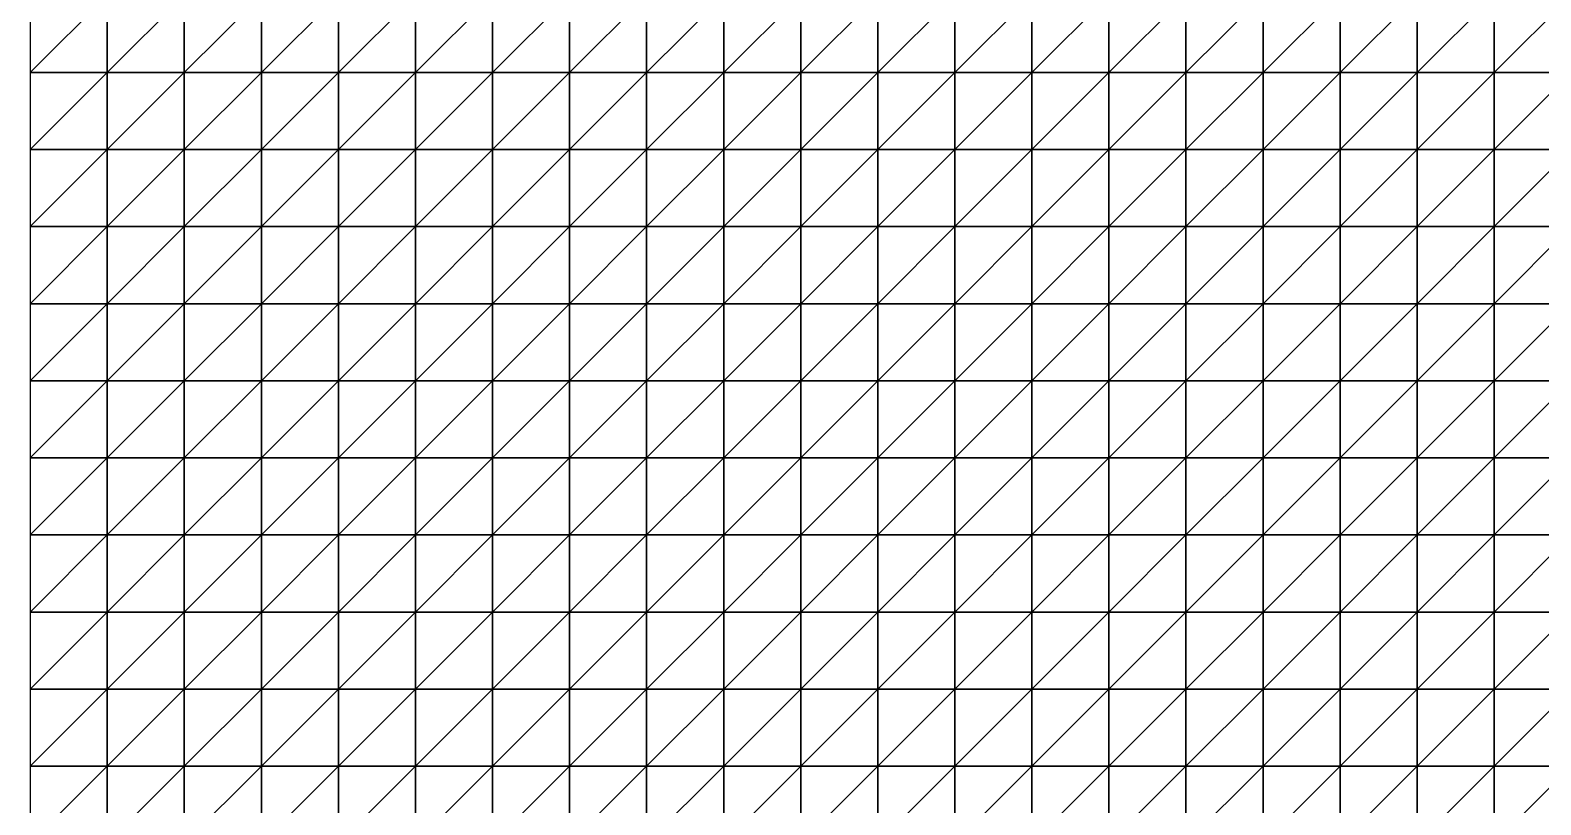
# Model space of a CAD drawing. Header units: metres. Extents: x 351000 to 353000, y 7455000 to 7457000.
# Drawn here: x 351000 to 351490.1, y 7455987.5 to 7456238.7 of the extents above; entities that cross this region are included whole.
import ezdxf

# ---------------------------------------------------------------- set-up
doc = ezdxf.new("R2010")
doc.units = ezdxf.units.M

msp = doc.modelspace()

# ---------------------------------------------------------------- linework, layer by layer
at = {"layer": 'BASE_OF_OXIDE_BOX'}
for points in [[(351000, 7456225, 1174.27), (351025, 7456225, 1176.06), (351025, 7456250, 1171.37)], [(351000, 7456225, 1174.27), (351025, 7456250, 1171.37), (351000, 7456250, 1169.39)], [(351025, 7456225, 1176.06), (351050, 7456225, 1173.24), (351050, 7456250, 1168.58)], [(351025, 7456225, 1176.06), (351050, 7456250, 1168.58), (351025, 7456250, 1171.37)], [(351050, 7456225, 1173.24), (351075, 7456225, 1166.73), (351075, 7456250, 1162.82)], [(351050, 7456225, 1173.24), (351075, 7456250, 1162.82), (351050, 7456250, 1168.58)], [(351075, 7456225, 1166.73), (351100, 7456225, 1159.13), (351100, 7456250, 1156.54)], [(351075, 7456225, 1166.73), (351100, 7456250, 1156.54), (351075, 7456250, 1162.82)], [(351100, 7456225, 1159.13), (351125, 7456225, 1153.71), (351125, 7456250, 1152.63)], [(351100, 7456225, 1159.13), (351125, 7456250, 1152.63), (351100, 7456250, 1156.54)], [(351125, 7456225, 1153.71), (351150, 7456225, 1153.06), (351150, 7456250, 1153.24)], [(351125, 7456225, 1153.71), (351150, 7456250, 1153.24), (351125, 7456250, 1152.63)], [(351150, 7456225, 1153.06), (351175, 7456225, 1158.03), (351175, 7456250, 1158.88)], [(351150, 7456225, 1153.06), (351175, 7456250, 1158.88), (351150, 7456250, 1153.24)], [(351175, 7456225, 1158.03), (351200, 7456225, 1167.42), (351200, 7456250, 1168.32)], [(351175, 7456225, 1158.03), (351200, 7456250, 1168.32), (351175, 7456250, 1158.88)], [(351200, 7456225, 1167.42), (351225, 7456225, 1178.56), (351225, 7456250, 1179.24)], [(351200, 7456225, 1167.42), (351225, 7456250, 1179.24), (351200, 7456250, 1168.32)], [(351225, 7456225, 1178.56), (351250, 7456225, 1188.48), (351250, 7456250, 1189.16)], [(351225, 7456225, 1178.56), (351250, 7456250, 1189.16), (351225, 7456250, 1179.24)], [(351250, 7456225, 1188.48), (351275, 7456225, 1195.16), (351275, 7456250, 1196.49)], [(351250, 7456225, 1188.48), (351275, 7456250, 1196.49), (351250, 7456250, 1189.16)], [(351275, 7456225, 1195.16), (351300, 7456225, 1197.93), (351300, 7456250, 1200.87)], [(351275, 7456225, 1195.16), (351300, 7456250, 1200.87), (351275, 7456250, 1196.49)], [(351300, 7456225, 1197.93), (351325, 7456225, 1192.29), (351325, 7456250, 1198.72)], [(351300, 7456225, 1197.93), (351325, 7456250, 1198.72), (351300, 7456250, 1200.87)], [(351325, 7456225, 1192.29), (351350, 7456225, 1181.32), (351350, 7456250, 1190.11)], [(351325, 7456225, 1192.29), (351350, 7456250, 1190.11), (351325, 7456250, 1198.72)], [(351350, 7456225, 1181.32), (351375, 7456225, 1170.56), (351375, 7456250, 1180.5)], [(351350, 7456225, 1181.32), (351375, 7456250, 1180.5), (351350, 7456250, 1190.11)], [(351375, 7456225, 1170.56), (351400, 7456225, 1162.25), (351400, 7456250, 1171.77)], [(351375, 7456225, 1170.56), (351400, 7456250, 1171.77), (351375, 7456250, 1180.5)], [(351400, 7456225, 1162.25), (351425, 7456225, 1157.62), (351425, 7456250, 1165.15)], [(351400, 7456225, 1162.25), (351425, 7456250, 1165.15), (351400, 7456250, 1171.77)], [(351425, 7456225, 1157.62), (351450, 7456225, 1156.9), (351450, 7456250, 1161.25)], [(351425, 7456225, 1157.62), (351450, 7456250, 1161.25), (351425, 7456250, 1165.15)], [(351450, 7456225, 1156.9), (351475, 7456225, 1159.67), (351475, 7456250, 1160.3)], [(351450, 7456225, 1156.9), (351475, 7456250, 1160.3), (351450, 7456250, 1161.25)], [(351475, 7456225, 1159.67), (351500, 7456225, 1165.14), (351500, 7456250, 1162.26)], [(351475, 7456225, 1159.67), (351500, 7456250, 1162.26), (351475, 7456250, 1160.3)], [(351000, 7456200, 1181.59), (351025, 7456200, 1183.78), (351025, 7456225, 1176.06)], [(351000, 7456200, 1181.59), (351025, 7456225, 1176.06), (351000, 7456225, 1174.27)], [(351025, 7456200, 1183.78), (351050, 7456200, 1181.13), (351050, 7456225, 1173.24)], [(351025, 7456200, 1183.78), (351050, 7456225, 1173.24), (351025, 7456225, 1176.06)], [(351050, 7456200, 1181.13), (351075, 7456200, 1174.33), (351075, 7456225, 1166.73)], [(351050, 7456200, 1181.13), (351075, 7456225, 1166.73), (351050, 7456225, 1173.24)], [(351075, 7456200, 1174.33), (351100, 7456200, 1165.82), (351100, 7456225, 1159.13)], [(351075, 7456200, 1174.33), (351100, 7456225, 1159.13), (351075, 7456225, 1166.73)], [(351100, 7456200, 1165.82), (351125, 7456200, 1158.9), (351125, 7456225, 1153.71)], [(351100, 7456200, 1165.82), (351125, 7456225, 1153.71), (351100, 7456225, 1159.13)], [(351125, 7456200, 1158.9), (351150, 7456200, 1156.4), (351150, 7456225, 1153.06)], [(351125, 7456200, 1158.9), (351150, 7456225, 1153.06), (351125, 7456225, 1153.71)], [(351150, 7456200, 1156.4), (351175, 7456200, 1159.52), (351175, 7456225, 1158.03)], [(351150, 7456200, 1156.4), (351175, 7456225, 1158.03), (351150, 7456225, 1153.06)], [(351175, 7456200, 1159.52), (351200, 7456200, 1167.32), (351200, 7456225, 1167.42)], [(351175, 7456200, 1159.52), (351200, 7456225, 1167.42), (351175, 7456225, 1158.03)], [(351200, 7456200, 1167.32), (351225, 7456200, 1177.18), (351225, 7456225, 1178.56)], [(351200, 7456200, 1167.32), (351225, 7456225, 1178.56), (351200, 7456225, 1167.42)], [(351225, 7456200, 1177.18), (351250, 7456200, 1186), (351250, 7456225, 1188.48)], [(351225, 7456200, 1177.18), (351250, 7456225, 1188.48), (351225, 7456225, 1178.56)], [(351250, 7456200, 1186), (351275, 7456200, 1191.29), (351275, 7456225, 1195.16)], [(351250, 7456200, 1186), (351275, 7456225, 1195.16), (351250, 7456225, 1188.48)], [(351275, 7456200, 1191.29), (351300, 7456200, 1192.37), (351300, 7456225, 1197.93)], [(351275, 7456200, 1191.29), (351300, 7456225, 1197.93), (351275, 7456225, 1195.16)], [(351300, 7456200, 1192.37), (351325, 7456200, 1181.72), (351325, 7456225, 1192.29)], [(351300, 7456200, 1192.37), (351325, 7456225, 1192.29), (351300, 7456225, 1197.93)], [(351325, 7456200, 1181.72), (351350, 7456200, 1169.1), (351350, 7456225, 1181.32)], [(351325, 7456200, 1181.72), (351350, 7456225, 1181.32), (351325, 7456225, 1192.29)], [(351350, 7456200, 1169.1), (351375, 7456200, 1158.3), (351375, 7456225, 1170.56)], [(351350, 7456200, 1169.1), (351375, 7456225, 1170.56), (351350, 7456225, 1181.32)], [(351375, 7456200, 1158.3), (351400, 7456200, 1151.75), (351400, 7456225, 1162.25)], [(351375, 7456200, 1158.3), (351400, 7456225, 1162.25), (351375, 7456225, 1170.56)], [(351400, 7456200, 1151.75), (351425, 7456200, 1150.51), (351425, 7456225, 1157.62)], [(351400, 7456200, 1151.75), (351425, 7456225, 1157.62), (351400, 7456225, 1162.25)], [(351425, 7456200, 1150.51), (351450, 7456200, 1154.29), (351450, 7456225, 1156.9)], [(351425, 7456200, 1150.51), (351450, 7456225, 1156.9), (351425, 7456225, 1157.62)], [(351450, 7456200, 1154.29), (351475, 7456200, 1161.87), (351475, 7456225, 1159.67)], [(351450, 7456200, 1154.29), (351475, 7456225, 1159.67), (351450, 7456225, 1156.9)], [(351475, 7456200, 1161.87), (351500, 7456200, 1171.58), (351500, 7456225, 1165.14)], [(351475, 7456200, 1161.87), (351500, 7456225, 1165.14), (351475, 7456225, 1159.67)], [(351000, 7456175, 1188.23), (351025, 7456175, 1190.28), (351025, 7456200, 1183.78)], [(351000, 7456175, 1188.23), (351025, 7456200, 1183.78), (351000, 7456200, 1181.59)], [(351025, 7456175, 1190.28), (351050, 7456175, 1187.86), (351050, 7456200, 1181.13)], [(351025, 7456175, 1190.28), (351050, 7456200, 1181.13), (351025, 7456200, 1183.78)], [(351050, 7456175, 1187.86), (351075, 7456175, 1181.41), (351075, 7456200, 1174.33)], [(351050, 7456175, 1187.86), (351075, 7456200, 1174.33), (351050, 7456200, 1181.13)], [(351075, 7456175, 1181.41), (351100, 7456175, 1172.96), (351100, 7456200, 1165.82)], [(351075, 7456175, 1181.41), (351100, 7456200, 1165.82), (351075, 7456200, 1174.33)], [(351100, 7456175, 1172.96), (351125, 7456175, 1165.46), (351125, 7456200, 1158.9)], [(351100, 7456175, 1172.96), (351125, 7456200, 1158.9), (351100, 7456200, 1165.82)], [(351125, 7456175, 1165.46), (351150, 7456175, 1161.65), (351150, 7456200, 1156.4)], [(351125, 7456175, 1165.46), (351150, 7456200, 1156.4), (351125, 7456200, 1158.9)], [(351150, 7456175, 1161.65), (351175, 7456175, 1162.89), (351175, 7456200, 1159.52)], [(351150, 7456175, 1161.65), (351175, 7456200, 1159.52), (351150, 7456200, 1156.4)], [(351175, 7456175, 1162.89), (351200, 7456175, 1168.63), (351200, 7456200, 1167.32)], [(351175, 7456175, 1162.89), (351200, 7456200, 1167.32), (351175, 7456200, 1159.52)], [(351200, 7456175, 1168.63), (351225, 7456175, 1176.64), (351225, 7456200, 1177.18)], [(351200, 7456175, 1168.63), (351225, 7456200, 1177.18), (351200, 7456200, 1167.32)], [(351225, 7456175, 1176.64), (351250, 7456175, 1183.79), (351250, 7456200, 1186)], [(351225, 7456175, 1176.64), (351250, 7456200, 1186), (351225, 7456200, 1177.18)], [(351250, 7456175, 1183.79), (351275, 7456175, 1187.69), (351275, 7456200, 1191.29)], [(351250, 7456175, 1183.79), (351275, 7456200, 1191.29), (351250, 7456200, 1186)], [(351275, 7456175, 1187.69), (351300, 7456175, 1183.78), (351300, 7456200, 1192.37)], [(351275, 7456175, 1187.69), (351300, 7456200, 1192.37), (351275, 7456200, 1191.29)], [(351300, 7456175, 1183.78), (351325, 7456175, 1170.53), (351325, 7456200, 1181.72)], [(351300, 7456175, 1183.78), (351325, 7456200, 1181.72), (351300, 7456200, 1192.37)], [(351325, 7456175, 1170.53), (351350, 7456175, 1157.18), (351350, 7456200, 1169.1)], [(351325, 7456175, 1170.53), (351350, 7456200, 1169.1), (351325, 7456200, 1181.72)], [(351350, 7456175, 1157.18), (351375, 7456175, 1147.33), (351375, 7456200, 1158.3)], [(351350, 7456175, 1157.18), (351375, 7456200, 1158.3), (351350, 7456200, 1169.1)], [(351375, 7456175, 1147.33), (351400, 7456175, 1143.45), (351400, 7456200, 1151.75)], [(351375, 7456175, 1147.33), (351400, 7456200, 1151.75), (351375, 7456200, 1158.3)], [(351400, 7456175, 1143.45), (351425, 7456175, 1146.29), (351425, 7456200, 1150.51)], [(351400, 7456175, 1143.45), (351425, 7456200, 1150.51), (351400, 7456200, 1151.75)], [(351425, 7456175, 1146.29), (351450, 7456175, 1154.95), (351450, 7456200, 1154.29)], [(351425, 7456175, 1146.29), (351450, 7456200, 1154.29), (351425, 7456200, 1150.51)], [(351450, 7456175, 1154.95), (351475, 7456175, 1167.38), (351475, 7456200, 1161.87)], [(351450, 7456175, 1154.95), (351475, 7456200, 1161.87), (351450, 7456200, 1154.29)], [(351475, 7456175, 1167.38), (351500, 7456175, 1181.17), (351500, 7456200, 1171.58)], [(351475, 7456175, 1167.38), (351500, 7456200, 1171.58), (351475, 7456200, 1161.87)], [(351000, 7456150, 1190.71), (351025, 7456150, 1192.09), (351025, 7456175, 1190.28)], [(351000, 7456150, 1190.71), (351025, 7456175, 1190.28), (351000, 7456175, 1188.23)], [(351025, 7456150, 1192.09), (351050, 7456150, 1189.99), (351050, 7456175, 1187.86)], [(351025, 7456150, 1192.09), (351050, 7456175, 1187.86), (351025, 7456175, 1190.28)], [(351050, 7456150, 1189.99), (351075, 7456150, 1184.68), (351075, 7456175, 1181.41)], [(351050, 7456150, 1189.99), (351075, 7456175, 1181.41), (351050, 7456175, 1187.86)], [(351075, 7456150, 1184.68), (351100, 7456150, 1177.62), (351100, 7456175, 1172.96)], [(351075, 7456150, 1184.68), (351100, 7456175, 1172.96), (351075, 7456175, 1181.41)], [(351100, 7456150, 1177.62), (351125, 7456150, 1171.12), (351125, 7456175, 1165.46)], [(351100, 7456150, 1177.62), (351125, 7456175, 1165.46), (351100, 7456175, 1172.96)], [(351125, 7456150, 1171.12), (351150, 7456150, 1167.47), (351150, 7456175, 1161.65)], [(351125, 7456150, 1171.12), (351150, 7456175, 1161.65), (351125, 7456175, 1165.46)], [(351150, 7456150, 1167.47), (351175, 7456150, 1167.98), (351175, 7456175, 1162.89)], [(351150, 7456150, 1167.47), (351175, 7456175, 1162.89), (351150, 7456175, 1161.65)], [(351175, 7456150, 1167.98), (351200, 7456150, 1172.41), (351200, 7456175, 1168.63)], [(351175, 7456150, 1167.98), (351200, 7456175, 1168.63), (351175, 7456175, 1162.89)], [(351200, 7456150, 1172.41), (351225, 7456150, 1178.81), (351225, 7456175, 1176.64)], [(351200, 7456150, 1172.41), (351225, 7456175, 1176.64), (351200, 7456175, 1168.63)], [(351225, 7456150, 1178.81), (351250, 7456150, 1184.58), (351250, 7456175, 1183.79)], [(351225, 7456150, 1178.81), (351250, 7456175, 1183.79), (351225, 7456175, 1176.64)], [(351250, 7456150, 1184.58), (351275, 7456150, 1187.55), (351275, 7456175, 1187.69)], [(351250, 7456150, 1184.58), (351275, 7456175, 1187.69), (351250, 7456175, 1183.79)], [(351275, 7456150, 1187.55), (351300, 7456150, 1176.94), (351300, 7456175, 1183.78)], [(351275, 7456150, 1187.55), (351300, 7456175, 1183.78), (351275, 7456175, 1187.69)], [(351300, 7456150, 1176.94), (351325, 7456150, 1162.76), (351325, 7456175, 1170.53)], [(351300, 7456150, 1176.94), (351325, 7456175, 1170.53), (351300, 7456175, 1183.78)], [(351325, 7456150, 1162.76), (351350, 7456150, 1149.7), (351350, 7456175, 1157.18)], [(351325, 7456150, 1162.76), (351350, 7456175, 1157.18), (351325, 7456175, 1170.53)], [(351350, 7456150, 1149.7), (351375, 7456150, 1141.52), (351375, 7456175, 1147.33)], [(351350, 7456150, 1149.7), (351375, 7456175, 1147.33), (351350, 7456175, 1157.18)], [(351375, 7456150, 1141.52), (351400, 7456150, 1140.59), (351400, 7456175, 1143.45)], [(351375, 7456150, 1141.52), (351400, 7456175, 1143.45), (351375, 7456175, 1147.33)], [(351400, 7456150, 1140.59), (351425, 7456150, 1147.29), (351425, 7456175, 1146.29)], [(351400, 7456150, 1140.59), (351425, 7456175, 1146.29), (351400, 7456175, 1143.45)], [(351425, 7456150, 1147.29), (351450, 7456150, 1160.09), (351450, 7456175, 1154.95)], [(351425, 7456150, 1147.29), (351450, 7456175, 1154.95), (351425, 7456175, 1146.29)], [(351450, 7456150, 1160.09), (351475, 7456150, 1176.27), (351475, 7456175, 1167.38)], [(351450, 7456150, 1160.09), (351475, 7456175, 1167.38), (351450, 7456175, 1154.95)], [(351475, 7456150, 1176.27), (351500, 7456150, 1192.91), (351500, 7456175, 1181.17)], [(351475, 7456150, 1176.27), (351500, 7456175, 1181.17), (351475, 7456175, 1167.38)], [(351000, 7456125, 1188.53), (351025, 7456125, 1189.13), (351025, 7456150, 1192.09)], [(351000, 7456125, 1188.53), (351025, 7456150, 1192.09), (351000, 7456150, 1190.71)], [(351025, 7456125, 1189.13), (351050, 7456125, 1187.59), (351050, 7456150, 1189.99)], [(351025, 7456125, 1189.13), (351050, 7456150, 1189.99), (351025, 7456150, 1192.09)], [(351050, 7456125, 1187.59), (351075, 7456125, 1184.1), (351075, 7456150, 1184.68)], [(351050, 7456125, 1187.59), (351075, 7456150, 1184.68), (351050, 7456150, 1189.99)], [(351075, 7456125, 1184.1), (351100, 7456125, 1179.58), (351100, 7456150, 1177.62)], [(351075, 7456125, 1184.1), (351100, 7456150, 1177.62), (351075, 7456150, 1184.68)], [(351100, 7456125, 1179.58), (351125, 7456125, 1175.6), (351125, 7456150, 1171.12)], [(351100, 7456125, 1179.58), (351125, 7456150, 1171.12), (351100, 7456150, 1177.62)], [(351125, 7456125, 1175.6), (351150, 7456125, 1173.77), (351150, 7456150, 1167.47)], [(351125, 7456125, 1175.6), (351150, 7456150, 1167.47), (351125, 7456150, 1171.12)], [(351150, 7456125, 1173.77), (351175, 7456125, 1175.12), (351175, 7456150, 1167.98)], [(351150, 7456125, 1173.77), (351175, 7456150, 1167.98), (351150, 7456150, 1167.47)], [(351175, 7456125, 1175.12), (351200, 7456125, 1179.29), (351200, 7456150, 1172.41)], [(351175, 7456125, 1175.12), (351200, 7456150, 1172.41), (351175, 7456150, 1167.98)], [(351200, 7456125, 1179.29), (351225, 7456125, 1184.88), (351225, 7456150, 1178.81)], [(351200, 7456125, 1179.29), (351225, 7456150, 1178.81), (351200, 7456150, 1172.41)], [(351225, 7456125, 1184.88), (351250, 7456125, 1189.82), (351250, 7456150, 1184.58)], [(351225, 7456125, 1184.88), (351250, 7456150, 1184.58), (351225, 7456150, 1178.81)], [(351250, 7456125, 1189.82), (351275, 7456125, 1186.47), (351275, 7456150, 1187.55)], [(351250, 7456125, 1189.82), (351275, 7456150, 1187.55), (351250, 7456150, 1184.58)], [(351275, 7456125, 1186.47), (351300, 7456125, 1174.49), (351300, 7456150, 1176.94)], [(351275, 7456125, 1186.47), (351300, 7456150, 1176.94), (351275, 7456150, 1187.55)], [(351300, 7456125, 1174.49), (351325, 7456125, 1160.55), (351325, 7456150, 1162.76)], [(351300, 7456125, 1174.49), (351325, 7456150, 1162.76), (351300, 7456150, 1176.94)], [(351325, 7456125, 1160.55), (351350, 7456125, 1148.65), (351350, 7456150, 1149.7)], [(351325, 7456125, 1160.55), (351350, 7456150, 1149.7), (351325, 7456150, 1162.76)], [(351350, 7456125, 1148.65), (351375, 7456125, 1142.48), (351375, 7456150, 1141.52)], [(351350, 7456125, 1148.65), (351375, 7456150, 1141.52), (351350, 7456150, 1149.7)], [(351375, 7456125, 1142.48), (351400, 7456125, 1144.21), (351400, 7456150, 1140.59)], [(351375, 7456125, 1142.48), (351400, 7456150, 1140.59), (351375, 7456150, 1141.52)], [(351400, 7456125, 1144.21), (351425, 7456125, 1153.8), (351425, 7456150, 1147.29)], [(351400, 7456125, 1144.21), (351425, 7456150, 1147.29), (351400, 7456150, 1140.59)], [(351425, 7456125, 1153.8), (351450, 7456125, 1169.25), (351450, 7456150, 1160.09)], [(351425, 7456125, 1153.8), (351450, 7456150, 1160.09), (351425, 7456150, 1147.29)], [(351450, 7456125, 1169.25), (351475, 7456125, 1187.43), (351475, 7456150, 1176.27)], [(351450, 7456125, 1169.25), (351475, 7456150, 1176.27), (351450, 7456150, 1160.09)], [(351475, 7456125, 1187.43), (351500, 7456125, 1205), (351500, 7456150, 1192.91)], [(351475, 7456125, 1187.43), (351500, 7456150, 1192.91), (351475, 7456150, 1176.27)], [(351000, 7456100, 1182.76), (351025, 7456100, 1182.4), (351025, 7456125, 1189.13)], [(351000, 7456100, 1182.76), (351025, 7456125, 1189.13), (351000, 7456125, 1188.53)], [(351025, 7456100, 1182.4), (351050, 7456100, 1180.81), (351050, 7456125, 1187.59)], [(351025, 7456100, 1182.4), (351050, 7456125, 1187.59), (351025, 7456125, 1189.13)], [(351050, 7456100, 1180.81), (351075, 7456100, 1178.96), (351075, 7456125, 1184.1)], [(351050, 7456100, 1180.81), (351075, 7456125, 1184.1), (351050, 7456125, 1187.59)], [(351075, 7456100, 1178.96), (351100, 7456100, 1178.08), (351100, 7456125, 1179.58)], [(351075, 7456100, 1178.96), (351100, 7456125, 1179.58), (351075, 7456125, 1184.1)], [(351100, 7456100, 1178.08), (351125, 7456100, 1179.25), (351125, 7456125, 1175.6)], [(351100, 7456100, 1178.08), (351125, 7456125, 1175.6), (351100, 7456125, 1179.58)], [(351125, 7456100, 1179.25), (351150, 7456100, 1181.32), (351150, 7456125, 1173.77)], [(351125, 7456100, 1179.25), (351150, 7456125, 1173.77), (351125, 7456125, 1175.6)], [(351150, 7456100, 1181.32), (351175, 7456100, 1184.19), (351175, 7456125, 1175.12)], [(351150, 7456100, 1181.32), (351175, 7456125, 1175.12), (351150, 7456125, 1173.77)], [(351175, 7456100, 1184.19), (351200, 7456100, 1188.82), (351200, 7456125, 1179.29)], [(351175, 7456100, 1184.19), (351200, 7456125, 1179.29), (351175, 7456125, 1175.12)], [(351200, 7456100, 1188.82), (351225, 7456100, 1194.08), (351225, 7456125, 1184.88)], [(351200, 7456100, 1188.82), (351225, 7456125, 1184.88), (351200, 7456125, 1179.29)], [(351225, 7456100, 1194.08), (351250, 7456100, 1194.27), (351250, 7456125, 1189.82)], [(351225, 7456100, 1194.08), (351250, 7456125, 1189.82), (351225, 7456125, 1184.88)], [(351250, 7456100, 1194.27), (351275, 7456100, 1187.05), (351275, 7456125, 1186.47)], [(351250, 7456100, 1194.27), (351275, 7456125, 1186.47), (351250, 7456125, 1189.82)], [(351275, 7456100, 1187.05), (351300, 7456100, 1175.56), (351300, 7456125, 1174.49)], [(351275, 7456100, 1187.05), (351300, 7456125, 1174.49), (351275, 7456125, 1186.47)], [(351300, 7456100, 1175.56), (351325, 7456100, 1162.75), (351325, 7456125, 1160.55)], [(351300, 7456100, 1175.56), (351325, 7456125, 1160.55), (351300, 7456125, 1174.49)], [(351325, 7456100, 1162.75), (351350, 7456100, 1152.52), (351350, 7456125, 1148.65)], [(351325, 7456100, 1162.75), (351350, 7456125, 1148.65), (351325, 7456125, 1160.55)], [(351350, 7456100, 1152.52), (351375, 7456100, 1148.36), (351375, 7456125, 1142.48)], [(351350, 7456100, 1152.52), (351375, 7456125, 1142.48), (351350, 7456125, 1148.65)], [(351375, 7456100, 1148.36), (351400, 7456100, 1152.12), (351400, 7456125, 1144.21)], [(351375, 7456100, 1148.36), (351400, 7456125, 1144.21), (351375, 7456125, 1142.48)], [(351400, 7456100, 1152.12), (351425, 7456100, 1163.45), (351425, 7456125, 1153.8)], [(351400, 7456100, 1152.12), (351425, 7456125, 1153.8), (351400, 7456125, 1144.21)], [(351425, 7456100, 1163.45), (351450, 7456100, 1180.04), (351450, 7456125, 1169.25)], [(351425, 7456100, 1163.45), (351450, 7456125, 1169.25), (351425, 7456125, 1153.8)], [(351450, 7456100, 1180.04), (351475, 7456100, 1198.47), (351475, 7456125, 1187.43)], [(351450, 7456100, 1180.04), (351475, 7456125, 1187.43), (351450, 7456125, 1169.25)], [(351475, 7456100, 1198.47), (351500, 7456100, 1215.27), (351500, 7456125, 1205)], [(351475, 7456100, 1198.47), (351500, 7456125, 1205), (351475, 7456125, 1187.43)], [(351000, 7456075, 1175.1), (351025, 7456075, 1174.26), (351025, 7456100, 1182.4)], [(351000, 7456075, 1175.1), (351025, 7456100, 1182.4), (351000, 7456100, 1182.76)], [(351025, 7456075, 1174.26), (351050, 7456075, 1173.61), (351050, 7456100, 1180.81)], [(351025, 7456075, 1174.26), (351050, 7456100, 1180.81), (351025, 7456100, 1182.4)], [(351050, 7456075, 1173.61), (351075, 7456075, 1173.74), (351075, 7456100, 1178.96)], [(351050, 7456075, 1173.61), (351075, 7456100, 1178.96), (351050, 7456100, 1180.81)], [(351075, 7456075, 1173.74), (351100, 7456075, 1175.25), (351100, 7456100, 1178.08)], [(351075, 7456075, 1173.74), (351100, 7456100, 1178.08), (351075, 7456100, 1178.96)], [(351100, 7456075, 1175.25), (351125, 7456075, 1178.54), (351125, 7456100, 1179.25)], [(351100, 7456075, 1175.25), (351125, 7456100, 1179.25), (351100, 7456100, 1178.08)], [(351125, 7456075, 1178.54), (351150, 7456075, 1183.54), (351150, 7456100, 1181.32)], [(351125, 7456075, 1178.54), (351150, 7456100, 1181.32), (351125, 7456100, 1179.25)], [(351150, 7456075, 1183.54), (351175, 7456075, 1189.37), (351175, 7456100, 1184.19)], [(351150, 7456075, 1183.54), (351175, 7456100, 1184.19), (351150, 7456100, 1181.32)], [(351175, 7456075, 1189.37), (351200, 7456075, 1194.41), (351200, 7456100, 1188.82)], [(351175, 7456075, 1189.37), (351200, 7456100, 1188.82), (351175, 7456100, 1184.19)], [(351200, 7456075, 1194.41), (351225, 7456075, 1196.68), (351225, 7456100, 1194.08)], [(351200, 7456075, 1194.41), (351225, 7456100, 1194.08), (351200, 7456100, 1188.82)], [(351225, 7456075, 1196.68), (351250, 7456075, 1194.55), (351250, 7456100, 1194.27)], [(351225, 7456075, 1196.68), (351250, 7456100, 1194.27), (351225, 7456100, 1194.08)], [(351250, 7456075, 1194.55), (351275, 7456075, 1187.57), (351275, 7456100, 1187.05)], [(351250, 7456075, 1194.55), (351275, 7456100, 1187.05), (351250, 7456100, 1194.27)], [(351275, 7456075, 1187.57), (351300, 7456075, 1176.97), (351300, 7456100, 1175.56)], [(351275, 7456075, 1187.57), (351300, 7456100, 1175.56), (351275, 7456100, 1187.05)], [(351300, 7456075, 1176.97), (351325, 7456075, 1165.65), (351325, 7456100, 1162.75)], [(351300, 7456075, 1176.97), (351325, 7456100, 1162.75), (351300, 7456100, 1175.56)], [(351325, 7456075, 1165.65), (351350, 7456075, 1157.24), (351350, 7456100, 1152.52)], [(351325, 7456075, 1165.65), (351350, 7456100, 1152.52), (351325, 7456100, 1162.75)], [(351350, 7456075, 1157.24), (351375, 7456075, 1154.9), (351375, 7456100, 1148.36)], [(351350, 7456075, 1157.24), (351375, 7456100, 1148.36), (351350, 7456100, 1152.52)], [(351375, 7456075, 1154.9), (351400, 7456075, 1160.16), (351400, 7456100, 1152.12)], [(351375, 7456075, 1154.9), (351400, 7456100, 1152.12), (351375, 7456100, 1148.36)], [(351400, 7456075, 1160.16), (351425, 7456075, 1172.38), (351425, 7456100, 1163.45)], [(351400, 7456075, 1160.16), (351425, 7456100, 1163.45), (351400, 7456100, 1152.12)], [(351425, 7456075, 1172.38), (351450, 7456075, 1189.1), (351450, 7456100, 1180.04)], [(351425, 7456075, 1172.38), (351450, 7456100, 1180.04), (351425, 7456100, 1163.45)], [(351450, 7456075, 1189.1), (351475, 7456075, 1206.82), (351475, 7456100, 1198.47)], [(351450, 7456075, 1189.1), (351475, 7456100, 1198.47), (351450, 7456100, 1180.04)], [(351475, 7456075, 1206.82), (351500, 7456075, 1215.8), (351500, 7456100, 1215.27)], [(351475, 7456075, 1206.82), (351500, 7456100, 1215.27), (351475, 7456100, 1198.47)], [(351000, 7456050, 1171.52), (351025, 7456050, 1170.78), (351025, 7456075, 1174.26)], [(351000, 7456050, 1171.52), (351025, 7456075, 1174.26), (351000, 7456075, 1175.1)], [(351025, 7456050, 1170.78), (351050, 7456050, 1171.24), (351050, 7456075, 1173.61)], [(351025, 7456050, 1170.78), (351050, 7456075, 1173.61), (351025, 7456075, 1174.26)], [(351050, 7456050, 1171.24), (351075, 7456050, 1173.04), (351075, 7456075, 1173.74)], [(351050, 7456050, 1171.24), (351075, 7456075, 1173.74), (351050, 7456075, 1173.61)], [(351075, 7456050, 1173.04), (351100, 7456050, 1176.18), (351100, 7456075, 1175.25)], [(351075, 7456050, 1173.04), (351100, 7456075, 1175.25), (351075, 7456075, 1173.74)], [(351100, 7456050, 1176.18), (351125, 7456050, 1180.5), (351125, 7456075, 1178.54)], [(351100, 7456050, 1176.18), (351125, 7456075, 1178.54), (351100, 7456075, 1175.25)], [(351125, 7456050, 1180.5), (351150, 7456050, 1185.6), (351150, 7456075, 1183.54)], [(351125, 7456050, 1180.5), (351150, 7456075, 1183.54), (351125, 7456075, 1178.54)], [(351150, 7456050, 1185.6), (351175, 7456050, 1190.64), (351175, 7456075, 1189.37)], [(351150, 7456050, 1185.6), (351175, 7456075, 1189.37), (351150, 7456075, 1183.54)], [(351175, 7456050, 1190.64), (351200, 7456050, 1194.34), (351200, 7456075, 1194.41)], [(351175, 7456050, 1190.64), (351200, 7456075, 1194.41), (351175, 7456075, 1189.37)], [(351200, 7456050, 1194.34), (351225, 7456050, 1195.25), (351225, 7456075, 1196.68)], [(351200, 7456050, 1194.34), (351225, 7456075, 1196.68), (351200, 7456075, 1194.41)], [(351225, 7456050, 1195.25), (351250, 7456050, 1192.26), (351250, 7456075, 1194.55)], [(351225, 7456050, 1195.25), (351250, 7456075, 1194.55), (351225, 7456075, 1196.68)], [(351250, 7456050, 1192.26), (351275, 7456050, 1185.23), (351275, 7456075, 1187.57)], [(351250, 7456050, 1192.26), (351275, 7456075, 1187.57), (351250, 7456075, 1194.55)], [(351275, 7456050, 1185.23), (351300, 7456050, 1175.47), (351300, 7456075, 1176.97)], [(351275, 7456050, 1185.23), (351300, 7456075, 1176.97), (351275, 7456075, 1187.57)], [(351300, 7456050, 1175.47), (351325, 7456050, 1165.64), (351325, 7456075, 1165.65)], [(351300, 7456050, 1175.47), (351325, 7456075, 1165.65), (351300, 7456075, 1176.97)], [(351325, 7456050, 1165.64), (351350, 7456050, 1159.01), (351350, 7456075, 1157.24)], [(351325, 7456050, 1165.64), (351350, 7456075, 1157.24), (351325, 7456075, 1165.65)], [(351350, 7456050, 1159.01), (351375, 7456050, 1158.31), (351375, 7456075, 1154.9)], [(351350, 7456050, 1159.01), (351375, 7456075, 1154.9), (351350, 7456075, 1157.24)], [(351375, 7456050, 1158.31), (351400, 7456050, 1164.74), (351400, 7456075, 1160.16)], [(351375, 7456050, 1158.31), (351400, 7456075, 1160.16), (351375, 7456075, 1154.9)], [(351400, 7456050, 1164.74), (351425, 7456050, 1177.5), (351425, 7456075, 1172.38)], [(351400, 7456050, 1164.74), (351425, 7456075, 1172.38), (351400, 7456075, 1160.16)], [(351425, 7456050, 1177.5), (351450, 7456050, 1194.09), (351450, 7456075, 1189.1)], [(351425, 7456050, 1177.5), (351450, 7456075, 1189.1), (351425, 7456075, 1172.38)], [(351450, 7456050, 1194.09), (351475, 7456050, 1211.09), (351475, 7456075, 1206.82)], [(351450, 7456050, 1194.09), (351475, 7456075, 1206.82), (351450, 7456075, 1189.1)], [(351475, 7456050, 1211.09), (351500, 7456050, 1213.08), (351500, 7456075, 1215.8)], [(351475, 7456050, 1211.09), (351500, 7456075, 1215.8), (351475, 7456075, 1206.82)], [(351000, 7456025, 1172.2), (351025, 7456025, 1171.86), (351025, 7456050, 1170.78)], [(351000, 7456025, 1172.2), (351025, 7456050, 1170.78), (351000, 7456050, 1171.52)], [(351025, 7456025, 1171.86), (351050, 7456025, 1173.26), (351050, 7456050, 1171.24)], [(351025, 7456025, 1171.86), (351050, 7456050, 1171.24), (351025, 7456050, 1170.78)], [(351050, 7456025, 1173.26), (351075, 7456025, 1176.14), (351075, 7456050, 1173.04)], [(351050, 7456025, 1173.26), (351075, 7456050, 1173.04), (351050, 7456050, 1171.24)], [(351075, 7456025, 1176.14), (351100, 7456025, 1179.93), (351100, 7456050, 1176.18)], [(351075, 7456025, 1176.14), (351100, 7456050, 1176.18), (351075, 7456050, 1173.04)], [(351100, 7456025, 1179.93), (351125, 7456025, 1184.06), (351125, 7456050, 1180.5)], [(351100, 7456025, 1179.93), (351125, 7456050, 1180.5), (351100, 7456050, 1176.18)], [(351125, 7456025, 1184.06), (351150, 7456025, 1187.95), (351150, 7456050, 1185.6)], [(351125, 7456025, 1184.06), (351150, 7456050, 1185.6), (351125, 7456050, 1180.5)], [(351150, 7456025, 1187.95), (351175, 7456025, 1190.95), (351175, 7456050, 1190.64)], [(351150, 7456025, 1187.95), (351175, 7456050, 1190.64), (351150, 7456050, 1185.6)], [(351175, 7456025, 1190.95), (351200, 7456025, 1192.26), (351200, 7456050, 1194.34)], [(351175, 7456025, 1190.95), (351200, 7456050, 1194.34), (351175, 7456050, 1190.64)], [(351200, 7456025, 1192.26), (351225, 7456025, 1191.02), (351225, 7456050, 1195.25)], [(351200, 7456025, 1192.26), (351225, 7456050, 1195.25), (351200, 7456050, 1194.34)], [(351225, 7456025, 1191.02), (351250, 7456025, 1186.65), (351250, 7456050, 1192.26)], [(351225, 7456025, 1191.02), (351250, 7456050, 1192.26), (351225, 7456050, 1195.25)], [(351250, 7456025, 1186.65), (351275, 7456025, 1179.3), (351275, 7456050, 1185.23)], [(351250, 7456025, 1186.65), (351275, 7456050, 1185.23), (351250, 7456050, 1192.26)], [(351275, 7456025, 1179.3), (351300, 7456025, 1170.25), (351300, 7456050, 1175.47)], [(351275, 7456025, 1179.3), (351300, 7456050, 1175.47), (351275, 7456050, 1185.23)], [(351300, 7456025, 1170.25), (351325, 7456025, 1161.84), (351325, 7456050, 1165.64)], [(351300, 7456025, 1170.25), (351325, 7456050, 1165.64), (351300, 7456050, 1175.47)], [(351325, 7456025, 1161.84), (351350, 7456025, 1156.87), (351350, 7456050, 1159.01)], [(351325, 7456025, 1161.84), (351350, 7456050, 1159.01), (351325, 7456050, 1165.64)], [(351350, 7456025, 1156.87), (351375, 7456025, 1157.67), (351375, 7456050, 1158.31)], [(351350, 7456025, 1156.87), (351375, 7456050, 1158.31), (351350, 7456050, 1159.01)], [(351375, 7456025, 1157.67), (351400, 7456025, 1165.12), (351400, 7456050, 1164.74)], [(351375, 7456025, 1157.67), (351400, 7456050, 1164.74), (351375, 7456050, 1158.31)], [(351400, 7456025, 1165.12), (351425, 7456025, 1178.36), (351425, 7456050, 1177.5)], [(351400, 7456025, 1165.12), (351425, 7456050, 1177.5), (351400, 7456050, 1164.74)], [(351425, 7456025, 1178.36), (351450, 7456025, 1194.99), (351450, 7456050, 1194.09)], [(351425, 7456025, 1178.36), (351450, 7456050, 1194.09), (351425, 7456050, 1177.5)], [(351450, 7456025, 1194.99), (351475, 7456025, 1209.83), (351475, 7456050, 1211.09)], [(351450, 7456025, 1194.99), (351475, 7456050, 1211.09), (351450, 7456050, 1194.09)], [(351475, 7456025, 1209.83), (351500, 7456025, 1212.12), (351500, 7456050, 1213.08)], [(351475, 7456025, 1209.83), (351500, 7456050, 1213.08), (351475, 7456050, 1211.09)], [(351000, 7456000, 1174.34), (351025, 7456000, 1174.33), (351025, 7456025, 1171.86)], [(351000, 7456000, 1174.34), (351025, 7456025, 1171.86), (351000, 7456025, 1172.2)], [(351025, 7456000, 1174.33), (351050, 7456000, 1176.36), (351050, 7456025, 1173.26)], [(351025, 7456000, 1174.33), (351050, 7456025, 1173.26), (351025, 7456025, 1171.86)], [(351050, 7456000, 1176.36), (351075, 7456000, 1179.77), (351075, 7456025, 1176.14)], [(351050, 7456000, 1176.36), (351075, 7456025, 1176.14), (351050, 7456025, 1173.26)], [(351075, 7456000, 1179.77), (351100, 7456000, 1183.58), (351100, 7456025, 1179.93)], [(351075, 7456000, 1179.77), (351100, 7456025, 1179.93), (351075, 7456025, 1176.14)], [(351100, 7456000, 1183.58), (351125, 7456000, 1186.86), (351125, 7456025, 1184.06)], [(351100, 7456000, 1183.58), (351125, 7456025, 1184.06), (351100, 7456025, 1179.93)], [(351125, 7456000, 1186.86), (351150, 7456000, 1188.99), (351150, 7456025, 1187.95)], [(351125, 7456000, 1186.86), (351150, 7456025, 1187.95), (351125, 7456025, 1184.06)], [(351150, 7456000, 1188.99), (351175, 7456000, 1189.56), (351175, 7456025, 1190.95)], [(351150, 7456000, 1188.99), (351175, 7456025, 1190.95), (351150, 7456025, 1187.95)], [(351175, 7456000, 1189.56), (351200, 7456000, 1188.29), (351200, 7456025, 1192.26)], [(351175, 7456000, 1189.56), (351200, 7456025, 1192.26), (351175, 7456025, 1190.95)], [(351200, 7456000, 1188.29), (351225, 7456000, 1184.92), (351225, 7456025, 1191.02)], [(351200, 7456000, 1188.29), (351225, 7456025, 1191.02), (351200, 7456025, 1192.26)], [(351225, 7456000, 1184.92), (351250, 7456000, 1179.32), (351250, 7456025, 1186.65)], [(351225, 7456000, 1184.92), (351250, 7456025, 1186.65), (351225, 7456025, 1191.02)], [(351250, 7456000, 1179.32), (351275, 7456000, 1171.86), (351275, 7456025, 1179.3)], [(351250, 7456000, 1179.32), (351275, 7456025, 1179.3), (351250, 7456025, 1186.65)], [(351275, 7456000, 1171.86), (351300, 7456000, 1163.7), (351300, 7456025, 1170.25)], [(351275, 7456000, 1171.86), (351300, 7456025, 1170.25), (351275, 7456025, 1179.3)], [(351300, 7456000, 1163.7), (351325, 7456000, 1156.78), (351325, 7456025, 1161.84)], [(351300, 7456000, 1163.7), (351325, 7456025, 1161.84), (351300, 7456025, 1170.25)], [(351325, 7456000, 1156.78), (351350, 7456000, 1153.42), (351350, 7456025, 1156.87)], [(351325, 7456000, 1156.78), (351350, 7456025, 1156.87), (351325, 7456025, 1161.84)], [(351350, 7456000, 1153.42), (351375, 7456000, 1155.49), (351375, 7456025, 1157.67)], [(351350, 7456000, 1153.42), (351375, 7456025, 1157.67), (351350, 7456025, 1156.87)], [(351375, 7456000, 1155.49), (351400, 7456000, 1163.71), (351400, 7456025, 1165.12)], [(351375, 7456000, 1155.49), (351400, 7456025, 1165.12), (351375, 7456025, 1157.67)], [(351400, 7456000, 1163.71), (351425, 7456000, 1177.23), (351425, 7456025, 1178.36)], [(351400, 7456000, 1163.71), (351425, 7456025, 1178.36), (351400, 7456025, 1165.12)], [(351425, 7456000, 1177.23), (351450, 7456000, 1193.89), (351450, 7456025, 1194.99)], [(351425, 7456000, 1177.23), (351450, 7456025, 1194.99), (351425, 7456025, 1178.36)], [(351450, 7456000, 1193.89), (351475, 7456000, 1210.28), (351475, 7456025, 1209.83)], [(351450, 7456000, 1193.89), (351475, 7456025, 1209.83), (351450, 7456025, 1194.99)], [(351475, 7456000, 1210.28), (351500, 7456000, 1214.21), (351500, 7456025, 1212.12)], [(351475, 7456000, 1210.28), (351500, 7456025, 1212.12), (351475, 7456025, 1209.83)], [(351000, 7455975, 1174.41), (351025, 7455975, 1174.5), (351025, 7456000, 1174.33)], [(351000, 7455975, 1174.41), (351025, 7456000, 1174.33), (351000, 7456000, 1174.34)], [(351025, 7455975, 1174.5), (351050, 7455975, 1176.9), (351050, 7456000, 1176.36)], [(351025, 7455975, 1174.5), (351050, 7456000, 1176.36), (351025, 7456000, 1174.33)], [(351050, 7455975, 1176.9), (351075, 7455975, 1180.66), (351075, 7456000, 1179.77)], [(351050, 7455975, 1176.9), (351075, 7456000, 1179.77), (351050, 7456000, 1176.36)], [(351075, 7455975, 1180.66), (351100, 7455975, 1184.44), (351100, 7456000, 1183.58)], [(351075, 7455975, 1180.66), (351100, 7456000, 1183.58), (351075, 7456000, 1179.77)], [(351100, 7455975, 1184.44), (351125, 7455975, 1187.08), (351125, 7456000, 1186.86)], [(351100, 7455975, 1184.44), (351125, 7456000, 1186.86), (351100, 7456000, 1183.58)], [(351125, 7455975, 1187.08), (351150, 7455975, 1187.91), (351150, 7456000, 1188.99)], [(351125, 7455975, 1187.08), (351150, 7456000, 1188.99), (351125, 7456000, 1186.86)], [(351150, 7455975, 1187.91), (351175, 7455975, 1186.78), (351175, 7456000, 1189.56)], [(351150, 7455975, 1187.91), (351175, 7456000, 1189.56), (351150, 7456000, 1188.99)], [(351175, 7455975, 1186.78), (351200, 7455975, 1183.84), (351200, 7456000, 1188.29)], [(351175, 7455975, 1186.78), (351200, 7456000, 1188.29), (351175, 7456000, 1189.56)], [(351200, 7455975, 1183.84), (351225, 7455975, 1179.32), (351225, 7456000, 1184.92)], [(351200, 7455975, 1183.84), (351225, 7456000, 1184.92), (351200, 7456000, 1188.29)], [(351225, 7455975, 1179.32), (351250, 7455975, 1173.45), (351250, 7456000, 1179.32)], [(351225, 7455975, 1179.32), (351250, 7456000, 1179.32), (351225, 7456000, 1184.92)], [(351250, 7455975, 1173.45), (351275, 7455975, 1166.69), (351275, 7456000, 1171.86)], [(351250, 7455975, 1173.45), (351275, 7456000, 1171.86), (351250, 7456000, 1179.32)], [(351275, 7455975, 1166.69), (351300, 7455975, 1159.97), (351300, 7456000, 1163.7)], [(351275, 7455975, 1166.69), (351300, 7456000, 1163.7), (351275, 7456000, 1171.86)], [(351300, 7455975, 1159.97), (351325, 7455975, 1154.79), (351325, 7456000, 1156.78)], [(351300, 7455975, 1159.97), (351325, 7456000, 1156.78), (351300, 7456000, 1163.7)], [(351325, 7455975, 1154.79), (351350, 7455975, 1152.94), (351350, 7456000, 1153.42)], [(351325, 7455975, 1154.79), (351350, 7456000, 1153.42), (351325, 7456000, 1156.78)], [(351350, 7455975, 1152.94), (351375, 7455975, 1155.93), (351375, 7456000, 1155.49)], [(351350, 7455975, 1152.94), (351375, 7456000, 1155.49), (351350, 7456000, 1153.42)], [(351375, 7455975, 1155.93), (351400, 7455975, 1164.32), (351400, 7456000, 1163.71)], [(351375, 7455975, 1155.93), (351400, 7456000, 1163.71), (351375, 7456000, 1155.49)], [(351400, 7455975, 1164.32), (351425, 7455975, 1177.45), (351425, 7456000, 1177.23)], [(351400, 7455975, 1164.32), (351425, 7456000, 1177.23), (351400, 7456000, 1163.71)], [(351425, 7455975, 1177.45), (351450, 7455975, 1193.51), (351450, 7456000, 1193.89)], [(351425, 7455975, 1177.45), (351450, 7456000, 1193.89), (351425, 7456000, 1177.23)], [(351450, 7455975, 1193.51), (351475, 7455975, 1209.9), (351475, 7456000, 1210.28)], [(351450, 7455975, 1193.51), (351475, 7456000, 1210.28), (351450, 7456000, 1193.89)], [(351475, 7455975, 1209.9), (351500, 7455975, 1219.05), (351500, 7456000, 1214.21)], [(351475, 7455975, 1209.9), (351500, 7456000, 1214.21), (351475, 7456000, 1210.28)]]:
    msp.add_3dface(points, dxfattribs=at)

doc.saveas('drawing.dxf')
